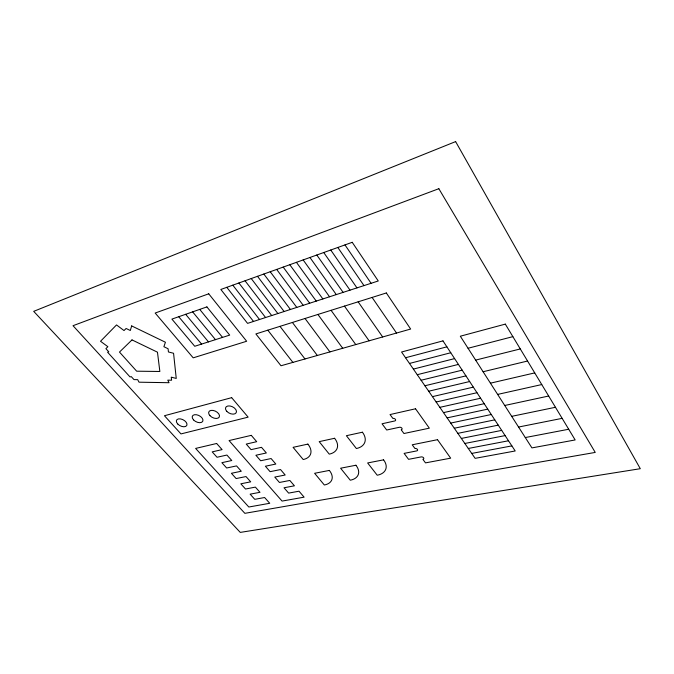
<?xml version="1.0" encoding="UTF-8"?>
<svg xmlns="http://www.w3.org/2000/svg" width="674" height="674" viewBox="0 0 674 674"><rect width="100%" height="100%" fill="white"/><g stroke="black" fill="none" stroke-linecap="round" stroke-linejoin="round"><path stroke-width="1.01" d="M405.537 357.751L446.887 346.832M409.48 363.446L450.763 352.746M468.051 348.264L512.863 336.646M413.381 369.091L454.605 358.602M417.257 374.693L458.413 364.407M475.642 360.101L520.286 348.947M421.098 380.246L462.187 370.169M424.906 385.755L465.936 375.873M483.098 371.736L527.565 361.028M428.689 391.223L469.643 381.535M432.438 396.641L473.325 387.146M490.436 383.177L534.726 372.899M436.154 402.007L476.973 392.715M439.844 407.34L480.596 398.233M497.639 394.416L541.761 384.559M443.5 412.623L484.185 403.701M447.123 417.872L487.749 409.126M504.725 405.478L548.67 396.017M450.721 423.07L491.279 414.51M454.293 428.234L494.775 419.851M511.701 416.347L555.46 407.281M457.831 433.348L498.246 425.142M461.345 438.429L501.692 430.391M518.55 427.038L562.141 418.352M464.833 443.467L505.112 435.606M468.287 448.463L508.499 440.771M525.29 437.552L568.704 429.245M471.724 453.425L511.861 445.893M178.736 316.721L201.568 344.094M185.653 314.303L208.477 341.887M192.646 311.868L215.469 339.654M199.731 309.4L222.538 337.396M226.801 287.326L253.517 321.447M232.816 285.169L259.524 319.501M267.822 330.176L292.878 362.393M238.899 282.987L265.581 317.53M245.041 280.78L271.698 315.55M279.988 326.351L304.993 358.964M251.242 278.556L277.882 313.545M257.51 276.306L284.116 311.514M292.39 322.458L317.336 355.468M263.837 274.032L290.418 309.476M270.223 271.74L296.779 307.411M305.027 318.49L329.906 351.912M276.677 269.423L303.207 305.33M283.198 267.081L309.686 303.224M317.917 314.446L342.721 348.281M289.786 264.722L316.241 301.101M296.434 262.329L322.854 298.953M331.06 310.318L355.779 344.583M303.157 259.92L329.544 296.779M309.947 257.476L336.292 294.597M344.465 306.106L369.099 340.808M316.805 255.016L343.108 292.381M323.739 252.531L350 290.149M358.138 301.817L382.672 336.966M330.749 250.012L356.959 287.891M337.826 247.468L363.985 285.608M372.099 297.436L396.523 333.04M344.978 244.906L371.088 283.307M131.666 325.921L130.309 330.504L126.105 328.474L124.024 330.555L116.518 324.935L100.527 341.271L107.874 346.697L105.911 348.66L108.784 351.82L107.587 352.224L130.04 376.951L131.236 376.581L133.991 379.605L137.69 379.664L139.029 382.192L169.056 382.714L167.775 380.153L171.592 380.212L171.255 377.162L176.243 378.434L173.563 353.26L168.441 351.98L168.079 348.736L163.892 346.714L165.433 342.24L131.666 325.921M131.994 339.907L119.483 352.072L136.679 371.197L159.856 371.475L157.463 352.182L131.994 339.907M455.624 141.599L33.7 311.354L240.273 532.401L640.3 468.7L455.624 141.599M438.841 188.703L73.019 325.702L244.856 513.335L595.243 452.423L438.841 188.703M208.729 293.813L155.172 313.039L193.202 357.843L246.659 341.255L208.729 293.813M352.216 242.311L220.836 289.466L247.569 323.377L378.266 280.974L352.216 242.311M206.893 306.897L171.904 319.105L194.735 346.276L229.691 335.104L206.893 306.897M386.337 292.963L255.884 333.925L280.991 365.763L410.643 329.047L386.337 292.963M231.662 397.66L164.448 415.732L180.977 433.921L248.133 417.147L231.662 397.66M442.978 340.876L401.561 352.005L475.128 458.345L515.197 450.973L442.978 340.876M505.315 324.118L460.325 336.216L531.929 447.898L575.158 439.945L505.315 324.118M216.649 443.484L195.629 448.421L248.816 507.016L269.735 503.284L264.612 497.522L254.764 499.324L250.13 494.16L259.987 492.306L255.379 487.108L245.513 489.021L240.829 483.797L250.703 481.843L246.01 476.56L236.136 478.565L231.409 473.291L241.284 471.236L236.549 465.903L226.666 468L221.881 462.676L231.772 460.519L226.919 455.051L217.028 457.258L212.192 451.875L222.091 449.609L216.649 443.484M251.284 435.353L229.067 440.569L282.069 501.085L304.109 497.159L299.02 491.203L288.632 493.107L284.024 487.774L294.42 485.819L289.837 480.461L279.432 482.466L274.773 477.074L285.186 475.01L280.527 469.559L270.097 471.674L265.387 466.223L275.818 464.057L271.1 458.539L260.669 460.763L255.901 455.253L266.348 452.97L261.512 447.317L251.065 449.659L246.246 444.082L256.701 441.689L251.284 435.353M415.538 408.781L390.035 414.561L392.875 418.428A1.896 1.238 18.5 0 1 395.394 419.346A1.896 1.238 18.5 0 1 394.737 420.964L382.04 423.778L386.691 430.012L399.37 427.274A1.887 1.222 18.1 0 1 401.873 428.184A1.887 1.222 18.1 0 1 401.207 429.776L403.953 433.517L429.33 428.167L415.538 408.781M307.875 444.107L293.08 447.334L303.207 459.542A18.762 11.357 22.7 0 0 307.875 444.107M334.599 438.277L319.198 441.639L329.266 454.141A19.142 11.812 21.7 0 0 334.599 438.277M362.418 432.211L346.385 435.707L356.386 448.53A19.546 12.292 20.6 0 0 362.418 432.211M437.519 439.684L412.227 444.789L414.931 448.48A1.862 1.179 17.2 0 1 417.4 449.381A1.862 1.179 17.2 0 1 416.709 450.906L404.114 453.383L408.554 459.331L421.132 456.921A1.845 1.163 16.9 0 1 423.584 457.815A1.845 1.163 16.9 0 1 422.884 459.314L425.505 462.878L450.67 458.168L437.519 439.684M329.342 470.418L314.615 473.291L324.337 485.002A18.383 10.894 21.5 0 0 329.342 470.418M355.923 465.237L340.606 468.219L350.269 480.208A18.762 11.315 20.5 0 0 355.923 465.237M383.582 459.845L367.642 462.954L377.221 475.229A19.158 11.753 19.3 0 0 383.582 459.845M193.564 419.919A5.796 3.429 26.8 0 0 202.714 421.36A5.796 3.429 26.8 0 0 196.471 414.737A5.796 3.429 26.8 0 0 193.564 419.919M209.959 415.673A5.839 3.505 26.4 0 0 219.227 417.113A5.839 3.505 26.4 0 0 213.009 410.415A5.839 3.505 26.4 0 0 209.959 415.673M226.767 411.317A5.881 3.589 25.9 0 0 236.17 412.766A5.881 3.589 25.9 0 0 229.986 405.984A5.881 3.589 25.9 0 0 226.767 411.317M177.742 424.013A5.754 3.345 27.2 0 0 186.774 425.454A5.754 3.345 27.2 0 0 180.497 418.908A5.754 3.345 27.2 0 0 177.742 424.013"/></g></svg>
